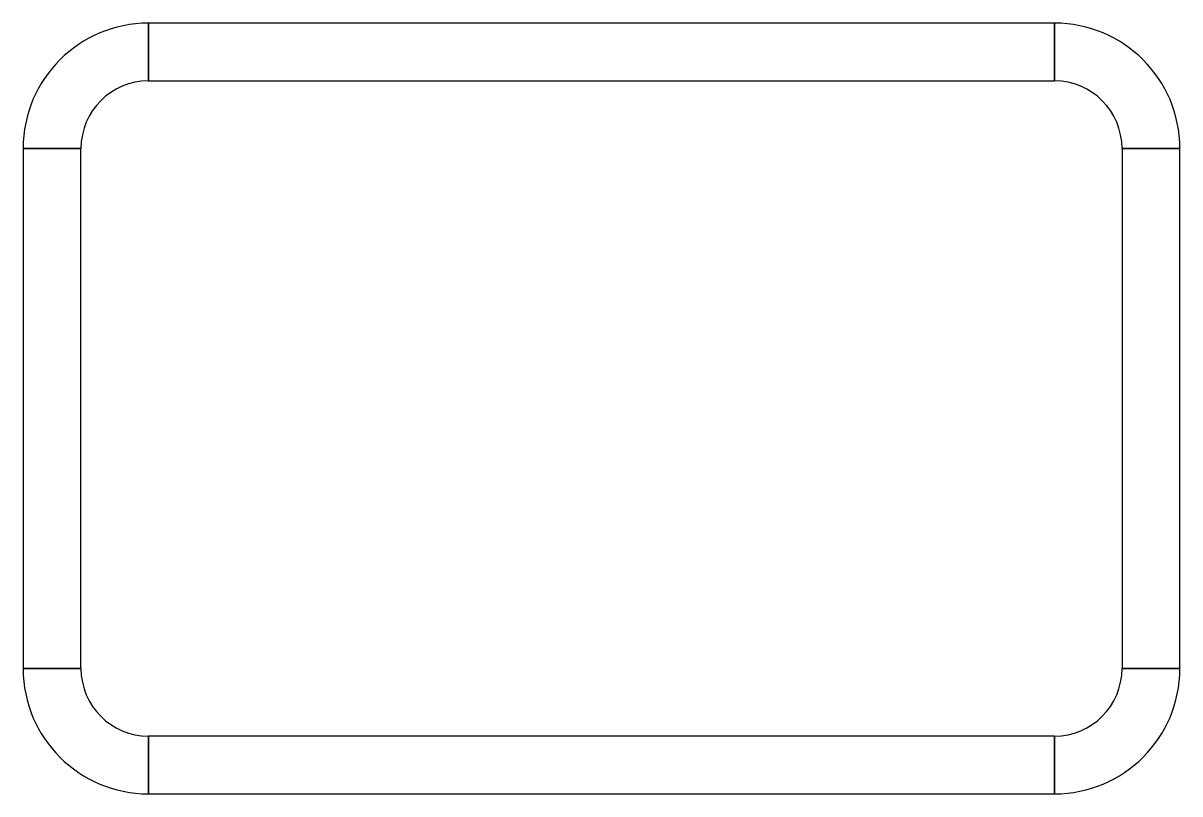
# Model space of a CAD drawing. Header units: metres. Extents: x -6.5 to 53.5, y 0 to 40.
import ezdxf

# ---------------------------------------------------------------- set-up
doc = ezdxf.new("R2010")
doc.units = ezdxf.units.M

msp = doc.modelspace()

# ---------------------------------------------------------------- linework, layer by layer
at = {"layer": 'PARAMETRIX'}
for p, q in [((47, 40), (0, 40)), ((0, 40), (0, 37)), ((0, 37), (0, 40)), ((47, 40), (47, 37)), ((47, 37), (47, 40)), ((0, 37), (47, 37)), ((-6.5, 33.5), (-3.5, 33.5)), ((-6.5, 33.5), (-6.5, 6.5)), ((-3.5, 33.5), (-6.5, 33.5)), ((-3.5, 6.5), (-3.5, 33.5)), ((53.5, 33.5), (50.5, 33.5)), ((50.5, 33.5), (50.5, 6.5)), ((50.5, 33.5), (53.5, 33.5)), ((53.5, 6.5), (53.5, 33.5)), ((-6.5, 6.5), (-3.5, 6.5)), ((-3.5, 6.5), (-6.5, 6.5)), ((53.5, 6.5), (50.5, 6.5)), ((50.5, 6.5), (53.5, 6.5)), ((47, 3), (0, 3)), ((0, 3), (0, 0)), ((0, 0), (0, 3)), ((47, 0), (47, 3)), ((47, 3), (47, 0)), ((0, 0), (47, 0))]:
    msp.add_line(p, q, dxfattribs=at)
for centre, radius, start, end in [((0, 33.5), 6.5, 90, 180), ((47, 33.5), 6.5, 0, 90), ((0, 33.5), 3.5, 90, 180), ((47, 33.5), 3.5, 0, 90), ((0, 6.5), 6.5, 180, 270), ((0, 6.5), 3.5, 180, 270), ((47, 6.5), 6.5, 270, 0), ((47, 6.5), 3.5, 270, 360)]:
    msp.add_arc(centre, radius, start, end, dxfattribs=at)

doc.saveas('drawing.dxf')
